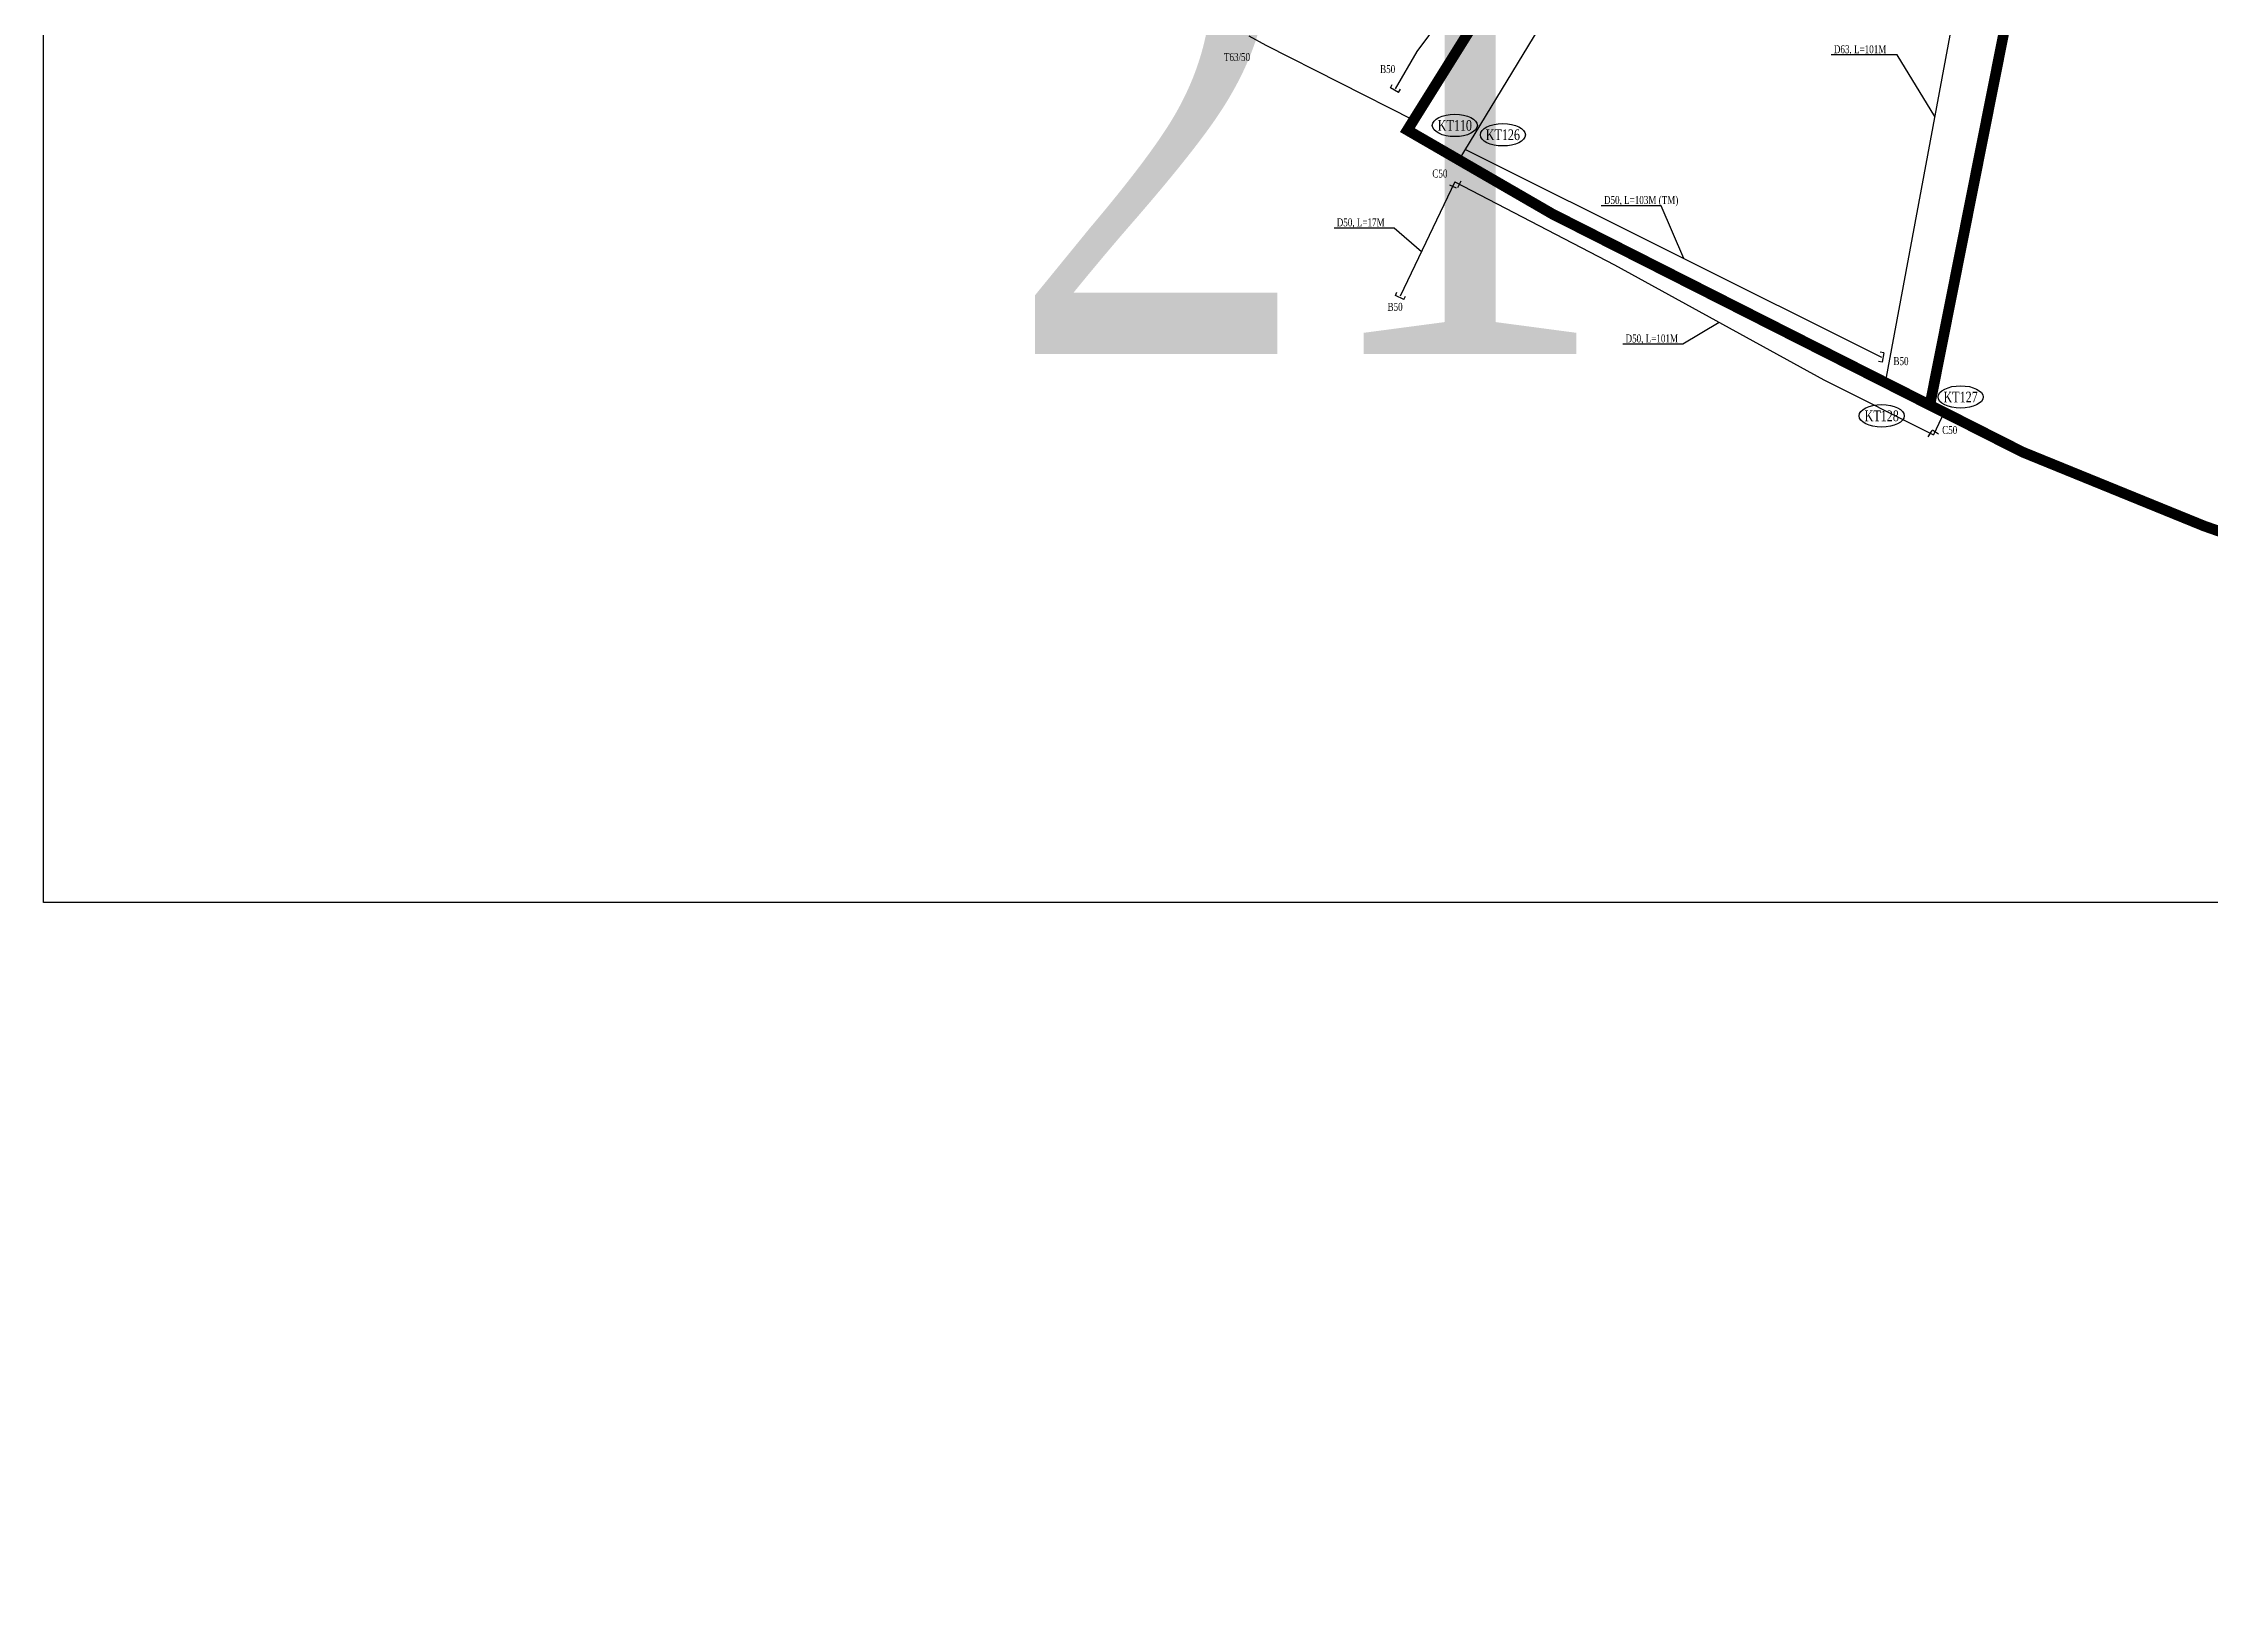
# Model space of a CAD drawing. Extents: x 549410 to 552487, y 2340860 to 2344743.
# Drawn here: x 550095.7 to 550501.7, y 2341345.3 to 2341634.5 of the extents above; entities that cross this region are included whole.
import ezdxf
from ezdxf.enums import TextEntityAlignment as Align

# ---------------------------------------------------------------- set-up
doc = ezdxf.new("R2010")
doc.units = 0
doc.header["$MEASUREMENT"] = 0
doc.linetypes.add('DASHED', pattern=[0.75, 0.5, -0.25])
for name, color, linetype in [('225', 5, 'DASHED'), ('50', 2, 'Continuous'), ('63', 1, 'Continuous'), ('90', 5, 'DASHED'), ('ten dai khoi thuy', 210, 'Continuous'), ('Text D-L', 7, 'Continuous'), ('Text phu kien', 2, 'Continuous')]:
    doc.layers.add(name, color=color, linetype=linetype)
doc.styles.add('style1', font='VHTIME.TTF', dxfattribs={"width": 0.75})
doc.styles.add('Text', font='vntimeh.shx', dxfattribs={"width": 0.75, "bigfont": 'vn.shx'})
doc.styles.add('TextNode', font='vntimeh1.shx', dxfattribs={"width": 0.7, "bigfont": 'vn.shx'})

# ---------------------------------------------------------------- blocks, each defined once
blk = doc.blocks.new('pt')
at = {"color": 3, "linetype": 'Continuous'}
blk.add_line((0.96, -0.69), (0.96, 0.69), dxfattribs=at)
blk = doc.blocks.new('bit')
at = {"color": 3, "linetype": 'Continuous'}
for points in [[(-0.3, -0.88), (-0.3, 0.88)], [(-0.3, 0.88), (0.39, 0.88)], [(-0.3, -0.88), (0.39, -0.88)]]:
    blk.add_lwpolyline(points, dxfattribs=at)
blk = doc.blocks.new('Daudai')
at = {"layer": 'ten dai khoi thuy', "color": 3}
blk.add_circle((0, 0), 0.75, dxfattribs=at)

msp = doc.modelspace()

# ---------------------------------------------------------------- linework, layer by layer
at = {"layer": '225', "ltscale": 10, "const_width": 2}
msp.add_lwpolyline([(550417, 2341797.6), (550403.46, 2341719.7), (550394.84, 2341691.85), (550384.01, 2341670.5), (550351.34, 2341618.23), (550378.54, 2341602.51), (550466.63, 2341557.92), (550500.69, 2341544.05), (550539.18, 2341530.61), (550643.88, 2341498.67), (550845.6, 2341439.1), (550921.69, 2341415.53), (551048.03, 2341357.22), (551075.78, 2341346.33)], dxfattribs=at)
at = {"layer": '50'}
for points in [[(550368.15, 2341652.95), (550359.67, 2341641.78), (550353.14, 2341632.96), (550349.08, 2341625.98)], [(550360.25, 2341608.56), (550350.01, 2341587.15)], [(550360.25, 2341608.56), (550390.16, 2341592.96), (550429.4, 2341571.45)], [(550451.94, 2341565.36), (550449.95, 2341561.13)]]:
    msp.add_lwpolyline(points, dxfattribs=at)
at = {"layer": '63', "color": 6}
for points in [[(550361.02, 2341612.64), (550396, 2341670.16), (550408.73, 2341699.09), (550416.72, 2341746.3), (550424.17, 2341790.23), (550430.85, 2341821.47), (550457.98, 2341977.31)], [(550440.95, 2341570.92), (550459.5, 2341670.63)], [(550352.52, 2341620.12), (550324.88, 2341634.07), (550321.7, 2341635.81)]]:
    msp.add_lwpolyline(points, dxfattribs=at)
at = {"layer": '63'}
for points in [[(550362.21, 2341614.59), (550440.19, 2341575.7)], [(550429.4, 2341571.45), (550449.95, 2341561.13)]]:
    msp.add_lwpolyline(points, dxfattribs=at)
at = {"layer": '90', "color": 241, "ltscale": 10, "true_color": 0xf7abae, "const_width": 2}
msp.add_lwpolyline([(550449.27, 2341566.71), (550462.55, 2341633.51), (550470.3, 2341672.19), (550602.9, 2341634.94), (550677.88, 2341613.71), (550753.89, 2341593.01)], dxfattribs=at)
at = {"layer": 'DEFPOINTS'}
msp.add_lwpolyline([(550570.7, 2341473.53), (550095.68, 2341473.53), (550095.68, 2341780.19), (550570.7, 2341780.19)], close=True, dxfattribs=at)
at = {"layer": 'ten dai khoi thuy', "color": 3, "linetype": 'ByBlock'}
for centre in [(550360.24, 2341619.12), (550369.24, 2341617.36), (550455.04, 2341568.23), (550440.25, 2341564.7)]:
    msp.add_ellipse(centre, major_axis=(-4.22, 0), ratio=0.497929, dxfattribs=at)
at = {"layer": 'Text D-L', "color": 9}
for points in [[(550450.23, 2341620.77), (550443.15, 2341632.31), (550430.78, 2341632.31)], [(550403.17, 2341594.17), (550398.94, 2341604.06), (550387.69, 2341604.06)], [(550353.96, 2341595.42), (550348.85, 2341599.87), (550337.6, 2341599.87)], [(550409.78, 2341582.21), (550402.99, 2341578.12), (550391.74, 2341578.12)]]:
    msp.add_lwpolyline(points, dxfattribs=at)

# ---------------------------------------------------------------- block references
at = {"layer": '50'}
for name, p, rotation in [('bit', (550349.08, 2341625.98), 59.80180743651575), ('pt', (550360.25, 2341608.56), 332.4646020251874), ('pt', (550360.25, 2341608.56), 244.4420822115931), ('bit', (550350.01, 2341587.15), 64.44223423502454), ('bit', (550440.19, 2341575.7), 169.1023549152035), ('pt', (550450.1, 2341560.84), 147.2758086123753), ('pt', (550450.84, 2341562.52), 237.4426332440452)]:
    msp.add_blockref(name, p, dxfattribs=dict(at, rotation=rotation))
at = {"layer": 'ten dai khoi thuy'}
for p in [(550352.52, 2341620.12), (550361.02, 2341612.64), (550440.94, 2341570.89), (550451.92, 2341565.33)]:
    msp.add_blockref('Daudai', p, dxfattribs=at)

# ---------------------------------------------------------------- texts
at = {"layer": 'DEFPOINTS', "style": 'style1', "width": 0.75}
msp.add_text('21', height=100, dxfattribs=at).set_placement((550333.19, 2341626.86), align=Align.MIDDLE)
at = {"layer": 'ten dai khoi thuy', "color": 2, "style": 'TextNode', "width": 0.75}
for s, p in [('KT110', (550360.24, 2341619.12)), ('KT126', (550369.24, 2341617.36)), ('KT127', (550455.04, 2341568.23)), ('KT128', (550440.25, 2341564.7))]:
    msp.add_text(s, height=2, dxfattribs=at).set_placement(p, align=Align.MIDDLE)
at = {"layer": 'Text D-L', "color": 4, "style": 'Text', "width": 0.75}
msp.add_text('D63, L=101m', height=1.5, dxfattribs=at).set_placement((550431.28, 2341632.19), align=Align.BOTTOM_LEFT)
at = {"layer": 'Text D-L', "color": 1, "style": 'Text', "width": 0.75}
for s, p in [('D50, L=103m (TM)', (550388.19, 2341603.94)), ('D50, L=17m', (550338.1, 2341599.75)), ('D50, L=101m', (550392.24, 2341578))]:
    msp.add_text(s, height=1.5, dxfattribs=at).set_placement(p, align=Align.BOTTOM_LEFT)
at = {"layer": 'Text phu kien', "color": 4, "style": 'Text', "width": 0.75}
for s, p in [('T63/50', (550319.41, 2341631.93)), ('B50', (550347.65, 2341629.67)), ('C50', (550357.44, 2341610.1)), ('B50', (550349.04, 2341585.12)), ('B50', (550443.86, 2341574.95)), ('C50', (550452.99, 2341562.05))]:
    msp.add_text(s, height=1.5, dxfattribs=at).set_placement(p, align=Align.MIDDLE_CENTER)

doc.saveas('drawing.dxf')
